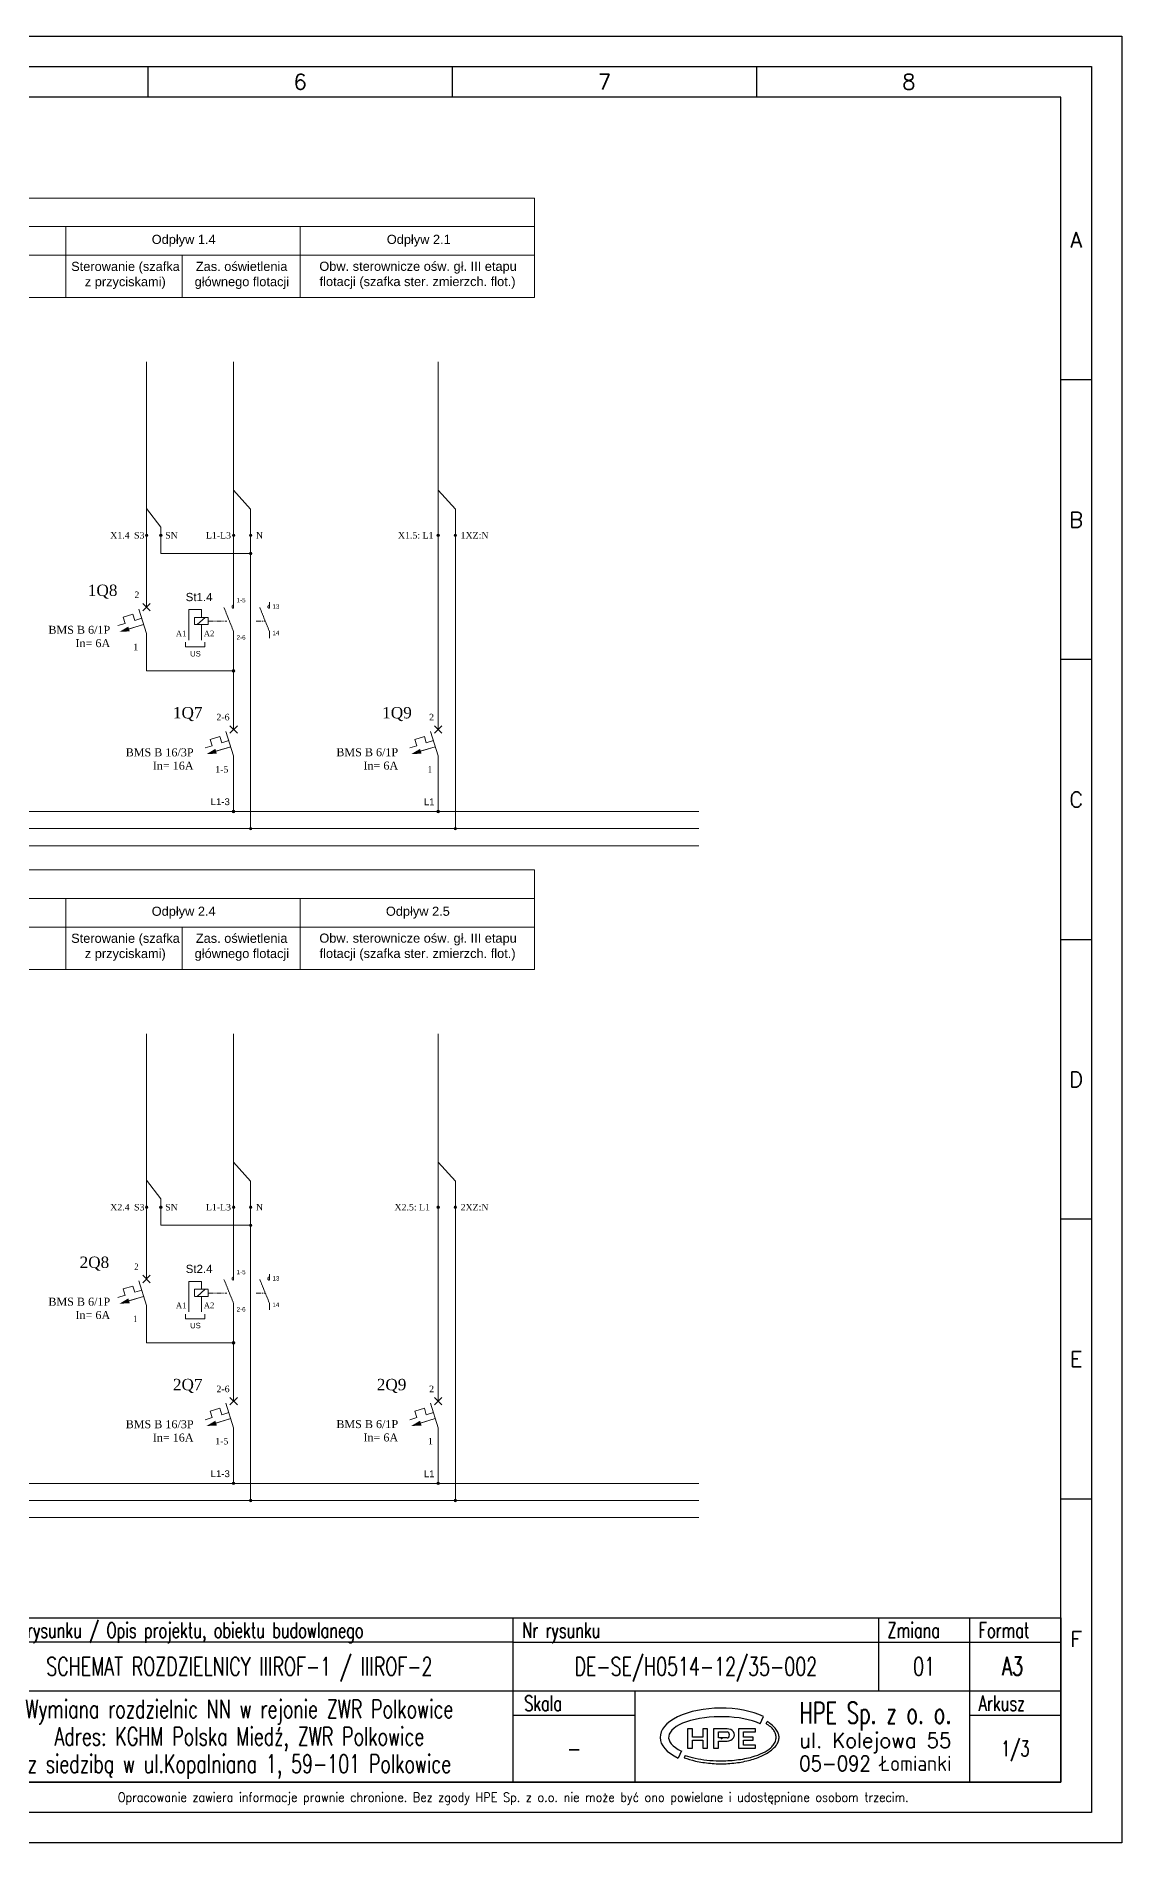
# Model space of a CAD drawing. Header units: millimetres. Extents: x 5687 to 64392, y -1898 to 18483.
# Drawn here: x 17647 to 26477, y -1898 to 12803 of the extents above; entities that cross this region are included whole.
import ezdxf
from ezdxf.enums import TextEntityAlignment as Align

# ---------------------------------------------------------------- set-up
doc = ezdxf.new("R2010")
doc.units = ezdxf.units.MM
doc.header["$LTSCALE"] = 0.3
for name, pattern in [('ACAD_ISO02W100', [15, 12, -3]), ('ACAD_ISO05W100', [33, 24, -3, 0, -3, 0, -3]), ('CENTER', [50.8, 31.75, -6.35, 6.35, -6.35])]:
    doc.linetypes.add(name, pattern=pattern)
doc.layers.get('0').update_dxf_attribs({"linetype": 'CONTINUOUS'})
for name, color, linetype in [('0 @ 1', 7, 'CONTINUOUS'), ('CIENKA', 1, 'CONTINUOUS'), ('GRUBA', 7, 'CONTINUOUS')]:
    doc.layers.add(name, color=color, linetype=linetype)
doc.styles.add('Annotative', font='ARIAL.TTF')
doc.styles.add('ROMANS', font='romans', dxfattribs={"width": 0.8, "oblique": 10, "height": 2.8})
doc.styles.get("Standard").update_dxf_attribs({"font": 'romans.shx', "width": 0.7})

# ---------------------------------------------------------------- blocks, each defined once
blk = doc.blocks.new('Tabelka_Czesc ogolna')
at = {"layer": 'CIENKA'}
for p, q in [((90, 23), (0, 23)), ((90, 23), (180, 23)), ((0, 15), (90, 15)), ((90, 11), (110, 11)), ((165, 11), (180, 11))]:
    blk.add_line(p, q, dxfattribs=at)
at = {"layer": 'GRUBA'}
for p, q in [((90, 0), (90, 27)), ((150, 27), (150, 15)), ((165, 0), (165, 27)), ((90, 15), (180, 15)), ((110, 15), (110, 0)), ((130.58, 9.59), (131.14, 10.76)), ((131.53, 9.61), (131.72, 9.93)), ((119.43, 8.74), (118.63, 8.74)), ((118.63, 8.74), (118.63, 5.54)), ((119.43, 7.39), (119.43, 8.74)), ((121.13, 7.39), (119.43, 7.39)), ((119.43, 5.54), (119.43, 6.89)), ((119.43, 6.89), (121.13, 6.89)), ((121.93, 8.74), (121.13, 8.74)), ((121.13, 8.74), (121.13, 7.39)), ((121.13, 6.89), (121.13, 5.54)), ((121.93, 5.54), (121.93, 8.74)), ((123.73, 8.74), (122.93, 8.74)), ((122.93, 8.74), (122.93, 5.54)), ((125.13, 8.74), (123.73, 8.74)), ((123.73, 7.24), (123.73, 8.24)), ((123.73, 8.24), (125.13, 8.24)), ((125.13, 7.24), (123.73, 7.24)), ((123.73, 5.54), (123.73, 6.74)), ((123.73, 6.74), (125.13, 6.74)), ((127.83, 8.74), (127.03, 8.74)), ((127.03, 8.74), (127.03, 5.54)), ((129.83, 8.74), (127.83, 8.74)), ((127.83, 7.39), (127.83, 8.24)), ((127.83, 8.24), (129.83, 8.24)), ((129.43, 7.39), (127.83, 7.39)), ((127.83, 6.04), (127.83, 6.89)), ((127.83, 6.89), (129.43, 6.89)), ((129.83, 6.04), (127.83, 6.04)), ((129.43, 6.89), (129.43, 7.39)), ((129.83, 8.24), (129.83, 8.74)), ((129.83, 5.54), (129.83, 6.04)), ((117.66, 5.1), (117.1, 3.92)), ((118.24, 4.37), (118.1, 4)), ((118.63, 5.54), (119.43, 5.54)), ((121.13, 5.54), (121.93, 5.54)), ((122.93, 5.54), (123.73, 5.54)), ((127.03, 5.54), (127.83, 5.54)), ((127.83, 5.54), (129.83, 5.54))]:
    blk.add_line(p, q, dxfattribs=at)
blk.add_lwpolyline([(0, 27), (180, 27), (180, 0), (0, 0)], close=True, dxfattribs=at)
blk.add_circle((124.23, 7.14), 0.05, dxfattribs=at)
for centre, major_axis, ratio, start_param, end_param in [((124.13, 7.34), (-10, 0), 0.48, 3.935691, 7.075289), ((124.13, 7.34), (-8.6, 0), 0.395349, 3.863574, 7.002963), ((125.13, 7.74), (1.2, 0), 0.833333, 4.712389, 7.853982), ((125.13, 7.74), (0, 0.5), 0.8, 3.141593, 6.283185)]:
    blk.add_ellipse(centre, major_axis=major_axis, ratio=ratio, start_param=start_param, end_param=end_param, dxfattribs=at)
for points, knots in [([(118.1, 4), (118.67, 3.79), (119.28, 3.6), (120.71, 3.28), (121.54, 3.15), (123.23, 3), (124.1, 2.98), (125.82, 3.05), (126.67, 3.14), (128.28, 3.43), (129.04, 3.62), (130.43, 4.09), (131.06, 4.37), (132.01, 4.92), (132.38, 5.18), (132.97, 5.72), (133.2, 6), (133.49, 6.5), (133.57, 6.72), (133.67, 7.15), (133.68, 7.36), (133.63, 7.78), (133.56, 8), (133.35, 8.44), (133.21, 8.66), (132.83, 9.09), (132.6, 9.31), (132.14, 9.66), (131.94, 9.8), (131.72, 9.93)], [0.903557, 0.903557, 0.903557, 0.903557, 1.12738, 1.12738, 1.391663, 1.391663, 1.655946, 1.655946, 1.920229, 1.920229, 2.184512, 2.184512, 2.448795, 2.448795, 2.658792, 2.658792, 2.86879, 2.86879, 3.035083, 3.035083, 3.201375, 3.201375, 3.367668, 3.367668, 3.533961, 3.533961, 3.700254, 3.700254, 3.812378, 3.812378, 3.812378, 3.812378]), ([(118.24, 4.37), (118.75, 4.19), (119.31, 4.04), (120.51, 3.78), (121.16, 3.67), (122.49, 3.53), (123.17, 3.49), (124.81, 3.47), (125.77, 3.52), (127.61, 3.74), (128.48, 3.91), (129.92, 4.32), (130.51, 4.54), (131.53, 5.04), (131.97, 5.32), (132.53, 5.83), (132.7, 6.03), (132.98, 6.45), (133.08, 6.68), (133.18, 7.11), (133.2, 7.3), (133.16, 7.69), (133.12, 7.88), (132.97, 8.24), (132.86, 8.42), (132.62, 8.75), (132.47, 8.91), (132.08, 9.26), (131.82, 9.44), (131.53, 9.61)], [0.841335, 0.841335, 0.841335, 0.841335, 1.070437, 1.070437, 1.305194, 1.305194, 1.53995, 1.53995, 1.866854, 1.866854, 2.193758, 2.193758, 2.461993, 2.461993, 2.730227, 2.730227, 2.88914, 2.88914, 3.048052, 3.048052, 3.17539, 3.17539, 3.302727, 3.302727, 3.430064, 3.430064, 3.557402, 3.557402, 3.726955, 3.726955, 3.726955, 3.726955])]:
    blk.add_open_spline(points, degree=3, knots=knots, dxfattribs=at)
at = {"layer": 'CIENKA', "style": 'ROMANS', "width": 0.7}
for s, p in [('Nazwa rysunku / Opis projektu, obiektu budowlanego', (1.5, 23.7)), ('Nr rysunku', (91.5, 23.7)), ('Zmiana', (151.5, 23.7)), ('Format', (166.5, 23.7)), ('Arkusz', (166.5, 11.7))]:
    blk.add_text(s, height=2.5, dxfattribs=at).set_placement(p)
blk.add_text('Skala', height=2.5, dxfattribs=at).set_placement((94.92, 11.7), align=Align.CENTER)
at = {"layer": 'CIENKA', "style": 'ROMANS'}
for s, width, p, p2 in [('ul. Kolejowa 55', 0.833333, (137, 5.61), (162, 5.61)), ('05-092 Łomianki', 0.744681, (137, 1.81), (162, 1.81))]:
    blk.add_text(s, height=2.5, dxfattribs=dict(at, width=width)).set_placement(p, p2, align=Align.FIT)
at = {"layer": 'CIENKA', "style": 'ROMANS', "width": 0.9}
blk.add_text('Opracowanie zawiera informacje prawnie chronione. Bez zgody HPE Sp. z o.o. nie może być ono powielane i udostępniane osobom trzecim.', height=1.5, dxfattribs=at).set_placement((90, -2.5), align=Align.MIDDLE_CENTER)
at = {"layer": 'GRUBA', "style": 'ROMANS', "width": 0.56391}
blk.add_text('HPE Sp. z o. o.', height=3.5, dxfattribs=at).set_placement((137, 9.61), (162, 9.61), align=Align.FIT)
at = {"layer": 'GRUBA', "style": 'ROMANS', "width": 0.7}
for tag, height, p in [('DE-SE/H0300-11/00-000', 3, (120, 19)), ('NAZWA_RYSUNKU', 3, (45, 19)), ('00', 3, (157.5, 19)), ('1/1', 2.5, (172.5, 5.5))]:
    blk.add_attdef(tag, text='', height=height, dxfattribs=at).set_placement(p, align=Align.MIDDLE_CENTER)
for tag, p in [('OPIS_PROJEKTU_1', (45, 10.5)), ('OPIS_PROJEKTU_2', (45, 6)), ('OPIS_PROJEKTU_3', (45, 1.5))]:
    blk.add_attdef(tag, text='', height=3, dxfattribs=at).set_placement(p, align=Align.CENTER)
blk.add_attdef('1:10', text='', height=3, dxfattribs=at).set_placement((100, 5.5), align=Align.MIDDLE)

msp = doc.modelspace()

# ---------------------------------------------------------------- hatches: boundary and pattern name
at = {"lineweight": 9}
for points in [[(18534, 8741, -1), (18555, 8741, -1)], [(18651, 8741, -1), (18672, 8741, -1)], [(19242, 8741, -1), (19263, 8741, -1)], [(19381, 8741, -1), (19402, 8741, -1)], [(20907, 8741, -1), (20928, 8741, -1)], [(21046, 8741, -1), (21066, 8741, -1)], [(18534, 3274, -1), (18555, 3274, -1)], [(18651, 3274, -1), (18672, 3274, -1)], [(19242, 3274, -1), (19263, 3274, -1)], [(19381, 3274, -1), (19402, 3274, -1)], [(20907, 3274, -1), (20928, 3274, -1)], [(21046, 3274, -1), (21066, 3274, -1)]]:
    msp.add_hatch(color=0, dxfattribs=at).paths.add_polyline_path(points)
at = {"lineweight": 9, "true_color": 0x1e788f}
for points in [[(19381, 8594, -1), (19402, 8594, -1)], [(19242, 7638, -1), (19263, 7638, -1)], [(19242, 6494, -1), (19263, 6494, -1)], [(20907, 6494, -1), (20927, 6494, -1)], [(19381, 6355, -1), (19402, 6355, -1)], [(21046, 6355, -1), (21066, 6355, -1)], [(19381, 3127, -1), (19402, 3127, -1)], [(19242, 2171, -1), (19263, 2171, -1)], [(19242, 1027, -1), (19263, 1027, -1)], [(20907, 1027, -1), (20927, 1027, -1)], [(19381, 888, -1), (19402, 888, -1)], [(21046, 888, -1), (21066, 888, -1)]]:
    msp.add_hatch(color=144, dxfattribs=at).paths.add_polyline_path(points)
at = {"linetype": 'Continuous', "lineweight": 9, "ltscale": 4}
for points in [[(18324, 7956), (18396, 7999), (18408, 7960)], [(19032, 6961), (19104, 7004), (19116, 6965)], [(20697, 6961), (20769, 7004), (20781, 6965)], [(18324, 2489), (18396, 2532), (18408, 2493)], [(19032, 1494), (19104, 1537), (19116, 1498)], [(20697, 1494), (20769, 1537), (20781, 1498)]]:
    msp.add_hatch(color=5, dxfattribs=at).paths.add_polyline_path(points, flags=0)

# ---------------------------------------------------------------- linework, layer by layer
at = {"lineweight": 9}
for p, q in [((18835, 11021), (18835, 10676)), ((18545, 8283), (18545, 10153)), ((19253, 8197), (19253, 10153)), ((20917, 7905), (20917, 10153)), ((19391, 8954), (19253, 9108)), ((21056, 8954), (20917, 9108)), ((18661, 8809), (18545, 8961)), ((19391, 7117), (19391, 8954)), ((21056, 7117), (21056, 8954)), ((18661, 8594), (18661, 8809)), ((19391, 8594), (18661, 8594)), ((18991, 8137), (18889, 8137)), ((18991, 8074), (18991, 8137)), ((18991, 7889), (18991, 8015)), ((18544, 7816), (18544, 7638)), ((19252, 7905), (19252, 7638)), ((20917, 7905), (20917, 7638)), ((18544, 7638), (19252, 7638)), ((19252, 7287), (19252, 7638)), ((20917, 7287), (20917, 7638)), ((19391, 7117), (19391, 6355)), ((21056, 7117), (21056, 6355)), ((19252, 6821), (19252, 6494)), ((20917, 6821), (20917, 6494)), ((23037, 6355), (10796, 6355)), ((23037, 6216), (10796, 6216)), ((18835, 5554), (18835, 5209)), ((18545, 2816), (18545, 4686)), ((19253, 2730), (19253, 4686)), ((20917, 2438), (20917, 4686)), ((19391, 3487), (19253, 3641)), ((21056, 3487), (20917, 3641)), ((18661, 3342), (18545, 3494)), ((19391, 1650), (19391, 3487)), ((21056, 1650), (21056, 3487)), ((18661, 3127), (18661, 3342)), ((19391, 3127), (18661, 3127)), ((18991, 2670), (18889, 2670)), ((18991, 2607), (18991, 2670)), ((18991, 2422), (18991, 2548)), ((19252, 2438), (19252, 2171)), ((20917, 2438), (20917, 2171)), ((18544, 2349), (18544, 2171)), ((18544, 2171), (19252, 2171)), ((19252, 1820), (19252, 2171)), ((20917, 1820), (20917, 2171)), ((19391, 1650), (19391, 888)), ((21056, 1650), (21056, 888)), ((19252, 1354), (19252, 1027)), ((20917, 1354), (20917, 1027)), ((23037, 888), (10796, 888)), ((23037, 749), (10796, 749))]:
    msp.add_line(p, q, dxfattribs=at)
at = {"color": 5, "linetype": 'Continuous', "lineweight": 9}
for p, q in [((18545, 8283), (18545, 8157)), ((18545, 8238), (18545, 8157)), ((18545, 8238), (18545, 8157)), ((18545, 8238), (18545, 8157)), ((18545, 8238), (18545, 8157)), ((18545, 8238), (18545, 8157)), ((18545, 8238), (18545, 8157)), ((18544, 7942), (18544, 7816)), ((19252, 7287), (19252, 7162)), ((19252, 7243), (19252, 7162)), ((19252, 7243), (19252, 7162)), ((19252, 7243), (19252, 7162)), ((19252, 7243), (19252, 7162)), ((19252, 7243), (19252, 7162)), ((19252, 7243), (19252, 7162)), ((20917, 7287), (20917, 7162)), ((20917, 7243), (20917, 7162)), ((20917, 7243), (20917, 7162)), ((20917, 7243), (20917, 7162)), ((20917, 7243), (20917, 7162)), ((20917, 7243), (20917, 7162)), ((20917, 7243), (20917, 7162)), ((19252, 6947), (19252, 6821)), ((20917, 6947), (20917, 6821)), ((18545, 2816), (18545, 2690)), ((18545, 2771), (18545, 2690)), ((18545, 2771), (18545, 2690)), ((18545, 2771), (18545, 2690)), ((18545, 2771), (18545, 2690)), ((18545, 2771), (18545, 2690)), ((18545, 2771), (18545, 2690)), ((18544, 2475), (18544, 2349)), ((19252, 1820), (19252, 1695)), ((19252, 1776), (19252, 1695)), ((19252, 1776), (19252, 1695)), ((19252, 1776), (19252, 1695)), ((19252, 1776), (19252, 1695)), ((19252, 1776), (19252, 1695)), ((19252, 1776), (19252, 1695)), ((20917, 1820), (20917, 1695)), ((20917, 1776), (20917, 1695)), ((20917, 1776), (20917, 1695)), ((20917, 1776), (20917, 1695)), ((20917, 1776), (20917, 1695)), ((20917, 1776), (20917, 1695)), ((20917, 1776), (20917, 1695)), ((19252, 1479), (19252, 1354)), ((20917, 1479), (20917, 1354))]:
    msp.add_line(p, q, dxfattribs=at)
at = {"color": 5, "linetype": 'Continuous', "lineweight": 9, "ltscale": 4}
for p, q in [((18354, 8076), (18432, 8100)), ((18432, 8100), (18448, 8049)), ((18544, 7942), (18482, 8141)), ((18370, 8025), (18312, 8007)), ((18521, 8017), (18340, 7961)), ((18521, 8017), (18340, 7961)), ((18521, 8017), (18340, 7961)), ((18521, 8017), (18340, 7961)), ((18521, 8017), (18340, 7961)), ((18521, 8017), (18340, 7961)), ((18370, 8025), (18354, 8076)), ((18521, 8017), (18399, 7979)), ((18505, 8066), (18448, 8049)), ((19062, 7081), (19140, 7105)), ((19078, 7029), (19062, 7081)), ((19140, 7105), (19156, 7053)), ((19213, 7071), (19156, 7053)), ((19252, 6947), (19190, 7146)), ((20726, 7081), (20804, 7105)), ((20742, 7029), (20726, 7081)), ((20804, 7105), (20820, 7053)), ((20878, 7071), (20820, 7053)), ((20917, 6947), (20854, 7146)), ((19078, 7029), (19020, 7012)), ((19229, 7021), (19048, 6965)), ((19229, 7021), (19048, 6965)), ((19229, 7021), (19048, 6965)), ((19229, 7021), (19048, 6965)), ((19229, 7021), (19048, 6965)), ((19229, 7021), (19048, 6965)), ((19229, 7021), (19106, 6984)), ((20743, 7029), (20685, 7012)), ((20893, 7021), (20712, 6965)), ((20893, 7021), (20712, 6965)), ((20893, 7021), (20712, 6965)), ((20893, 7021), (20712, 6965)), ((20893, 7021), (20712, 6965)), ((20893, 7021), (20712, 6965)), ((20893, 7021), (20771, 6984)), ((18544, 2475), (18482, 2674)), ((18370, 2558), (18312, 2540)), ((18521, 2549), (18340, 2494)), ((18521, 2549), (18340, 2494)), ((18521, 2549), (18340, 2494)), ((18521, 2549), (18340, 2494)), ((18521, 2549), (18340, 2494)), ((18521, 2549), (18340, 2494)), ((18354, 2609), (18432, 2633)), ((18370, 2557), (18354, 2609)), ((18521, 2549), (18399, 2512)), ((18432, 2633), (18448, 2582)), ((18505, 2599), (18448, 2582)), ((19062, 1614), (19140, 1638)), ((19140, 1638), (19156, 1586)), ((19252, 1479), (19190, 1679)), ((20726, 1614), (20804, 1638)), ((20804, 1638), (20820, 1586)), ((20917, 1479), (20854, 1679)), ((19078, 1562), (19020, 1545)), ((19229, 1554), (19048, 1498)), ((19229, 1554), (19048, 1498)), ((19229, 1554), (19048, 1498)), ((19229, 1554), (19048, 1498)), ((19229, 1554), (19048, 1498)), ((19229, 1554), (19048, 1498)), ((19078, 1562), (19062, 1614)), ((19229, 1554), (19106, 1516)), ((19213, 1604), (19156, 1586)), ((20743, 1562), (20685, 1545)), ((20893, 1554), (20712, 1498)), ((20893, 1554), (20712, 1498)), ((20893, 1554), (20712, 1498)), ((20893, 1554), (20712, 1498)), ((20893, 1554), (20712, 1498)), ((20893, 1554), (20712, 1498)), ((20742, 1562), (20726, 1614)), ((20893, 1554), (20771, 1516)), ((20878, 1604), (20820, 1586))]:
    msp.add_line(p, q, dxfattribs=at)
at = {"color": 5, "linetype": 'ByBlock', "lineweight": 9}
for p, q in [((18575, 8187), (18514, 8127)), ((18514, 8187), (18575, 8127)), ((19283, 7192), (19222, 7132)), ((19222, 7192), (19283, 7132)), ((20947, 7192), (20887, 7132)), ((20887, 7192), (20947, 7132)), ((18575, 2720), (18514, 2660)), ((18514, 2720), (18575, 2660)), ((19283, 1725), (19222, 1665)), ((19222, 1725), (19283, 1665)), ((20947, 1725), (20887, 1665)), ((20887, 1725), (20947, 1665))]:
    msp.add_line(p, q, dxfattribs=at)
at = {"color": 0, "lineweight": 9}
for p, q in [((18889, 8137), (18991, 8137)), ((18889, 7889), (18889, 8137)), ((18860, 7833), (18860, 7872)), ((19019, 7833), (19019, 7872)), ((23037, 6494), (10796, 6494)), ((18889, 2670), (18991, 2670)), ((18889, 2422), (18889, 2670)), ((18860, 2366), (18860, 2405)), ((19019, 2366), (19019, 2405)), ((23037, 1027), (10796, 1027))]:
    msp.add_line(p, q, dxfattribs=at)
at = {"color": 5, "linetype": 'ACAD_ISO05W100', "lineweight": 9}
for p, q in [((19252, 7960), (19174, 8155)), ((19544, 7960), (19465, 8155)), ((19252, 2493), (19174, 2688)), ((19544, 2493), (19465, 2688))]:
    msp.add_line(p, q, dxfattribs=at)
at = {"color": 5, "lineweight": 9}
for p, q in [((19253, 8148), (19253, 8197)), ((19544, 8148), (19544, 8197)), ((18956, 8015), (19022, 8074)), ((19252, 7960), (19252, 7905)), ((19544, 7960), (19544, 7905)), ((19253, 2680), (19253, 2730)), ((19544, 2680), (19544, 2730)), ((18956, 2548), (19022, 2607)), ((19252, 2493), (19252, 2438)), ((19544, 2493), (19544, 2438))]:
    msp.add_line(p, q, dxfattribs=at)
at = {"color": 5, "linetype": 'CENTER', "lineweight": 9, "ltscale": 4.4}
for p, q in [((19046, 8043), (19198, 8043)), ((19435, 8043), (19510, 8043)), ((19046, 2576), (19198, 2576)), ((19435, 2576), (19510, 2576))]:
    msp.add_line(p, q, dxfattribs=at)
at = {"linetype": 'ByBlock', "lineweight": 9}
for p, q in [((18860, 7833), (19019, 7833)), ((18860, 2366), (19019, 2366))]:
    msp.add_line(p, q, dxfattribs=at)
at = {"lineweight": 9}
for points in [[(10283, 11254), (21699, 11254), (21699, 11486), (10283, 11486)], [(15984, 11021), (17889, 11021), (17889, 11254), (15984, 11254)], [(17889, 11021), (19794, 11021), (19794, 11254), (17889, 11254)], [(19794, 11021), (21699, 11021), (21699, 11254), (19794, 11254)], [(10283, 5787), (21699, 5787), (21699, 6019), (10283, 6019)], [(15984, 5554), (17889, 5554), (17889, 5787), (15984, 5787)], [(19794, 5554), (21699, 5554), (21699, 5787), (19794, 5787)]]:
    msp.add_lwpolyline(points, close=True, dxfattribs=at)
at = {"color": 0, "lineweight": 9}
for points in [[(17889, 11021), (15984, 11021), (15984, 10676), (17889, 10676)], [(19794, 11021), (17889, 11021), (17889, 10676), (19794, 10676)], [(21699, 11021), (19794, 11021), (19794, 10676), (21699, 10676)], [(17889, 5554), (15984, 5554), (15984, 5209), (17889, 5209)], [(19794, 5554), (17889, 5554), (17889, 5209), (19794, 5209)], [(21699, 5554), (19794, 5554), (19794, 5209), (21699, 5209)]]:
    msp.add_lwpolyline(points, close=True, dxfattribs=at)
at = {"color": 5, "linetype": 'ACAD_ISO02W100', "lineweight": 9}
for points in [[(18934, 8015), (19046, 8015), (19046, 8074), (18934, 8074)], [(18934, 2548), (19046, 2548), (19046, 2607), (18934, 2607)]]:
    msp.add_lwpolyline(points, close=True, dxfattribs=at)
at = {"color": 0, "lineweight": 9}
for centre in [(18545, 8741), (18661, 8741), (19253, 8741), (19391, 8741), (20917, 8741), (21056, 8741), (19391, 8594), (19252, 7638), (19252, 6494), (20917, 6494), (19391, 6355), (21056, 6355), (18545, 3274), (18661, 3274), (19253, 3274), (19391, 3274), (20917, 3274), (21056, 3274), (19391, 3127), (19252, 2171), (19252, 1027), (20917, 1027), (19391, 888), (21056, 888)]:
    msp.add_circle(centre, 10.3, dxfattribs=at)
at = {"color": 5, "linetype": 'ACAD_ISO05W100', "lineweight": 9}
for centre in [(19253, 8160), (19544, 8160), (19253, 2693), (19544, 2693)]:
    msp.add_arc(centre, 12.8, 89.9965, 270, dxfattribs=at)
at = {"layer": 'CIENKA'}
for p, q in [((5687, 12803), (26477, 12803)), ((26477, 12803), (26477, -1898)), ((18557, 12308), (18557, 12556)), ((21032, 12308), (21032, 12556)), ((23507, 12308), (23507, 12556)), ((26229, 10007), (25982, 10007)), ((26229, 7730), (25982, 7730)), ((25982, 5453), (26229, 5453)), ((26229, 3176), (25982, 3176)), ((26229, 899), (25982, 899)), ((26477, -1898), (5687, -1898))]:
    msp.add_line(p, q, dxfattribs=at)
at = {"layer": 'GRUBA'}
for p, q in [((6429, 12556), (26229, 12556)), ((26229, 12556), (26229, -1651)), ((25982, 12308), (6677, 12308)), ((25982, -1403), (25982, 12308)), ((6677, -1403), (25982, -1403)), ((26229, -1651), (6429, -1651))]:
    msp.add_line(p, q, dxfattribs=at)

# ---------------------------------------------------------------- block references
at = {"layer": 'GRUBA', "xscale": 49.5, "yscale": 49.5, "zscale": 49.5}
msp.add_blockref('Tabelka_Czesc ogolna', (17072, -1403), dxfattribs=at).add_auto_attribs({'DE-SE/H0300-11/00-000': 'DE-SE/H0514-12/35-002', '00': '01', 'NAZWA_RYSUNKU': 'SCHEMAT ROZDZIELNICY IIIROF-1 / IIIROF-2', 'OPIS_PROJEKTU_1': 'Wymiana rozdzielnic NN w rejonie ZWR Polkowice', 'OPIS_PROJEKTU_2': 'Adres: KGHM Polska Miedź, ZWR Polkowice', 'OPIS_PROJEKTU_3': 'z siedzibą w ul.Kopalniana 1, 59-101 Polkowice', '1:10': '-', '1/1': '1/3'})

# ---------------------------------------------------------------- texts
at = {"color": 0, "lineweight": 9, "style": 'Annotative'}
for s, insert, char_height, width, attachment_point in [('\\pi697.65;Odpływ 1.4', (17889, 11090), 74.4, 1905.19, 7), ('\\pi704.68;Odpływ 2.1', (19794, 11090), 74.4, 1905.19, 7), ('\\pi42.452;Sterowanie (szafka \\P\\pi153.59;z przyciskami)', (17889, 10746), 74.4, 959.69, 7), ('\\pi110.48;Zas. oświetlenia \\P\\pi100.81;głównego flotacji', (18835, 10746), 74.4, 959.69, 7), ('\\pi155.86;Obw. sterownicze ośw. gł. III etapu \\P\\pi157.92;flotacji (szafka ster. zmierzch. flot.)', (19794, 10747), 74.4, 1905.19, 7), ('{\\fTimes New Roman|b0|i0|c238|p18;X1.4}', (18249, 8768), 53.03, 289.43, 1), ('{\\fTimes New Roman|b0|i0|c238|p18;S3}', (18443, 8768), 53.03, 289.43, 1), ('{\\fTimes New Roman|b0|i0|c238|p18;SN}', (18696, 8768), 53.03, 289.43, 1), ('{\\fTimes New Roman|b0|i0|c238|p18;L1-L3}', (19027, 8768), 53.03, 289.43, 1), ('{\\fTimes New Roman|b0|i0|c238|p18;N}', (19434, 8768), 53.03, 289.43, 1), ('{\\fTimes New Roman|b0|i0|c238|p18;X1.5: L1}', (20589, 8768), 53.03, 716.06, 1), ('{\\fTimes New Roman|b0|i0|c238|p18;1XZ:N}', (21099, 8768), 53.03, 289.43, 1), ('{\\fTimes New Roman|b0|i0|c238|p18;1Q8}', (18067, 8225), 92.57, 930.79, 7), ('{\\fTimes New Roman|b0|i0|c238|p18;2}', (18446, 8284), 53.03, 289.43, 1), ('\\pt151.39;St1.4', (18863, 8205), 66.96, 284.2, 7), ('\\pt81.751;1-5', (19277, 8195), 36.16, 122.04, 7), ('\\pt81.751;13', (19569, 8144), 36.16, 122.04, 7), ('\\A1;\\pt147.18;{\\fTimes New Roman|b0|i0|c238|p18;BMS B 6/1P\\PIn= 6A}', (18249, 8005), 65.1, 1046.76, 3), ('{\\fTimes New Roman|b0|i0|c238|p18;A1}', (18783, 7966), 46.5, 289.43, 1), ('{\\fTimes New Roman|b0|i0|c238|p18;A2}', (19010, 7966), 46.5, 289.43, 1), ('\\pt81.751;14', (19568, 7929), 36.16, 122.04, 7), ('{\\fTimes New Roman|b0|i0|c238|p18;1}', (18436, 7859), 53.03, 289.43, 1), ('\\pt81.751;2-6', (19277, 7892), 36.16, 122.04, 7), ('{\\fTimes New Roman|b0|i0|c238|p18;1Q7}', (18759, 7229), 92.57, 930.79, 7), ('{\\fTimes New Roman|b0|i0|c238|p18;2-6}', (19113, 7289), 53.03, 289.43, 1), ('{\\fTimes New Roman|b0|i0|c238|p18;1Q9}', (20461, 7229), 92.57, 930.79, 7), ('{\\fTimes New Roman|b0|i0|c238|p18;2}', (20843, 7289), 53.03, 289.43, 1), ('\\A1;\\pt147.18;{\\fTimes New Roman|b0|i0|c238|p18;BMS B 16/3P\\PIn= 16A}', (18927, 7008), 65.1, 1046.76, 3), ('\\A1;\\pt147.18;{\\fTimes New Roman|b0|i0|c238|p18;BMS B 6/1P\\PIn= 6A}', (20591, 7009), 65.1, 1046.76, 3), ('{\\fTimes New Roman|b0|i0|c238|p18;1-5}', (19103, 6864), 53.03, 289.43, 1), ('\\pt126.16;L1-3', (19066, 6545), 55.8, 116.4, 7), ('\\pt126.16;L1', (20800, 6545), 55.8, 116.4, 7), ('\\pi697.65;Odpływ 2.4', (17889, 5623), 74.4, 1905.19, 7), ('\\pi697.22;Odpływ 2.5', (19794, 5623), 74.4, 1905.19, 7), ('\\pi42.452;Sterowanie (szafka \\P\\pi153.59;z przyciskami)', (17889, 5279), 74.4, 959.69, 7), ('\\pi110.48;Zas. oświetlenia \\P\\pi100.81;głównego flotacji', (18835, 5279), 74.4, 959.69, 7), ('\\pi155.86;Obw. sterownicze ośw. gł. III etapu \\P\\pi157.92;flotacji (szafka ster. zmierzch. flot.)', (19794, 5280), 74.4, 1905.19, 7), ('{\\fTimes New Roman|b0|i0|c238|p18;X2.4}', (18249, 3301), 53.03, 289.43, 1), ('{\\fTimes New Roman|b0|i0|c238|p18;S3}', (18443, 3301), 53.03, 289.43, 1), ('{\\fTimes New Roman|b0|i0|c238|p18;SN}', (18696, 3301), 53.03, 289.43, 1), ('{\\fTimes New Roman|b0|i0|c238|p18;L1-L3}', (19027, 3301), 53.03, 289.43, 1), ('{\\fTimes New Roman|b0|i0|c238|p18;N}', (19434, 3301), 53.03, 289.43, 1), ('{\\fTimes New Roman|b0|i0|c238|p18;X2.5: L1}', (20561, 3301), 53.03, 716.06, 1), ('{\\fTimes New Roman|b0|i0|c238|p18;2XZ:N}', (21099, 3301), 53.03, 289.43, 1), ('{\\fTimes New Roman|b0|i0|c238|p18;2Q8}', (18000, 2757), 92.57, 930.79, 7), ('\\pt2.261;St2.4', (18863, 2738), 66.96, 284.2, 7), ('\\pt81.751;1-5', (19277, 2728), 36.16, 122.04, 7), ('\\pt81.751;13', (19569, 2677), 36.16, 122.04, 7), ('\\A1;\\pt147.18;{\\fTimes New Roman|b0|i0|c238|p18;BMS B 6/1P\\PIn= 6A}', (18249, 2538), 65.1, 1046.76, 3), ('{\\fTimes New Roman|b0|i0|c238|p18;A1}', (18783, 2499), 46.5, 289.43, 1), ('{\\fTimes New Roman|b0|i0|c238|p18;A2}', (19010, 2499), 46.5, 289.43, 1), ('\\pt81.751;2-6', (19277, 2425), 36.16, 122.04, 7), ('\\pt81.751;14', (19568, 2462), 36.16, 122.04, 7), ('{\\fTimes New Roman|b0|i0|c238|p18;2Q7}', (18759, 1762), 92.57, 930.79, 7), ('{\\fTimes New Roman|b0|i0|c238|p18;2-6}', (19113, 1822), 53.03, 289.43, 1), ('{\\fTimes New Roman|b0|i0|c238|p18;2Q9}', (20417, 1762), 92.57, 930.79, 7), ('{\\fTimes New Roman|b0|i0|c238|p18;2}', (20843, 1822), 53.03, 289.43, 1), ('\\A1;\\pt147.18;{\\fTimes New Roman|b0|i0|c238|p18;BMS B 16/3P\\PIn= 16A}', (18927, 1541), 65.1, 1046.76, 3), ('\\A1;\\pt147.18;{\\fTimes New Roman|b0|i0|c238|p18;BMS B 6/1P\\PIn= 6A}', (20591, 1542), 65.1, 1046.76, 3), ('{\\fTimes New Roman|b0|i0|c238|p18;1-5}', (19103, 1397), 53.03, 289.43, 1), ('{\\fTimes New Roman|b0|i0|c238|p18;1}', (20833, 1397), 53.03, 289.43, 1), ('\\pt126.16;L1-3', (19066, 1077), 55.8, 116.4, 7), ('\\pt126.16;L1', (20800, 1077), 55.8, 116.4, 7)]:
    msp.add_mtext(s, dxfattribs=dict(at, insert=insert, char_height=char_height, width=width, attachment_point=attachment_point))
at = {"color": 0, "lineweight": 9, "char_height": 53.03, "width": 289.43, "attachment_point": 1}
for s, insert in [('{\\fTimes New Roman|b0|i0|c238|p18;1}', (20833, 6864)), ('{\\fTimes New Roman|b0|i0|c238|p18;2}', (18446, 2817)), ('{\\fTimes New Roman|b0|i0|c238|p18;1}', (18436, 2392))]:
    msp.add_mtext(s, dxfattribs=dict(at, insert=insert))
at = {"insert": (25502, -385), "char_height": 150, "attachment_point": 1}
msp.add_mtext_dynamic_manual_height_columns('A3', width=100.24, gutter_width=12.5, heights=[0], dxfattribs=at)
at = {"layer": '0 @ 1', "color": 0, "lineweight": 9, "char_height": 44.64, "width": 284.2, "attachment_point": 7, "style": 'Annotative'}
for insert in [(18899, 7755), (18899, 2288)]:
    msp.add_mtext('\\pt100.93;US', dxfattribs=dict(at, insert=insert))
at = {"layer": 'CIENKA', "style": 'ROMANS'}
for s, p in [('6', (19794, 12432)), ('7', (22269, 12432)), ('8', (24744, 12432)), ('A', (26106, 11145)), ('B', (26106, 8868)), ('C', (26106, 6591)), ('D', (26106, 4314)), ('E', (26106, 2037)), ('F', (26106, -240))]:
    msp.add_text(s, height=124, dxfattribs=at).set_placement(p, align=Align.MIDDLE)

doc.saveas('drawing.dxf')
